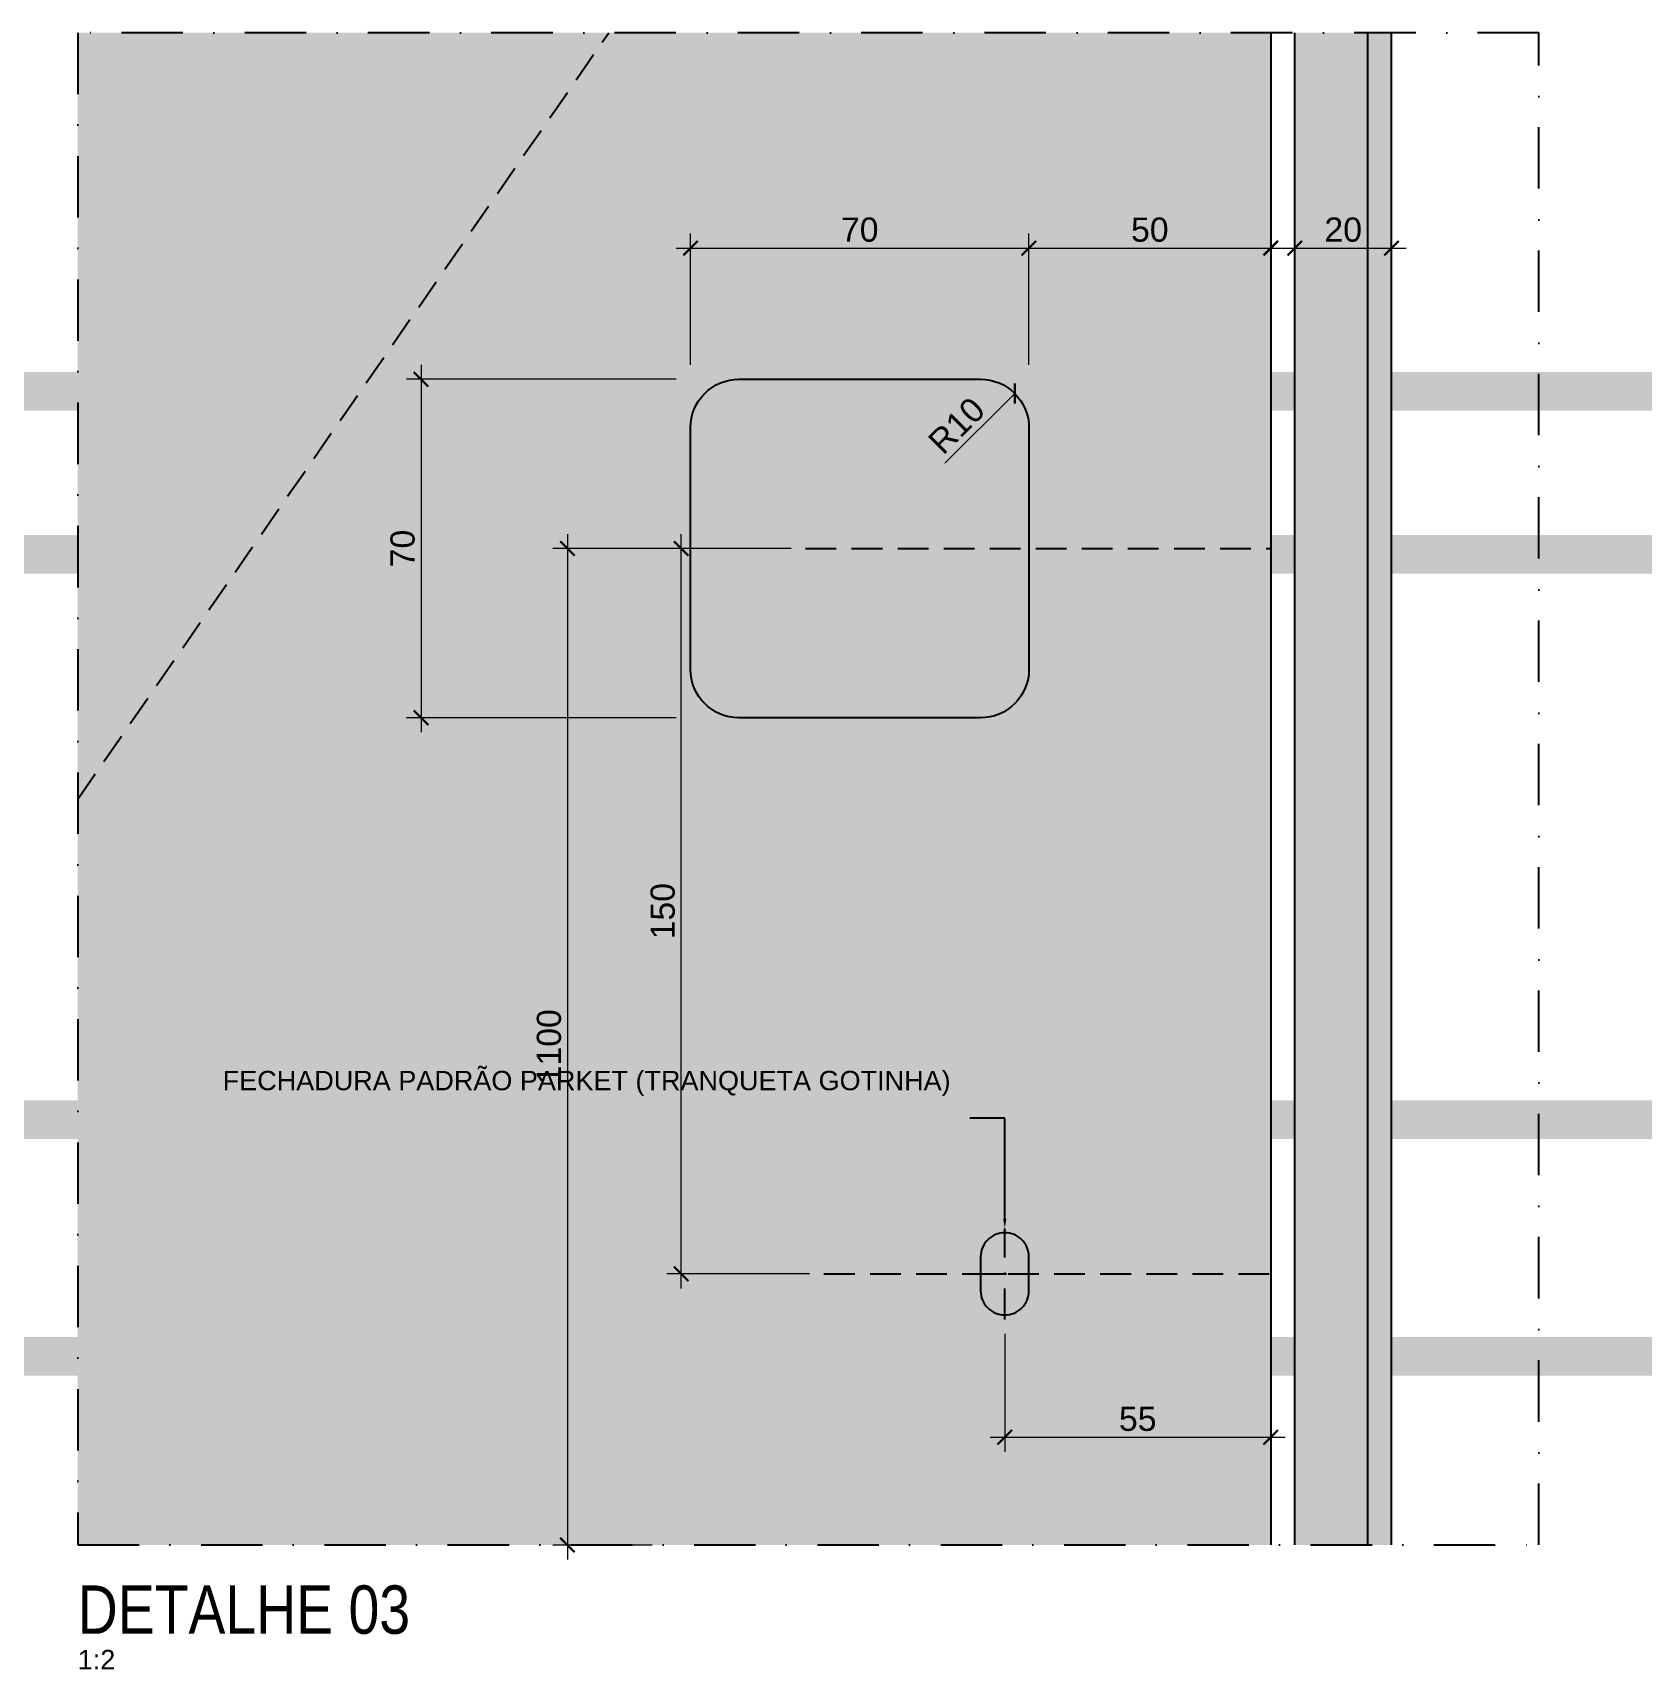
# Model space of a CAD drawing. Header units: millimetres. Extents: x -63251 to 507826, y 5339 to 217512.
# Drawn here: x 68694.1 to 69027.2, y 103603.4 to 103941.9 of the extents above; entities that cross this region are included whole.
import ezdxf
from ezdxf import colors
from ezdxf.entities.mleader import LeaderData, LeaderLine
from ezdxf.math import Vec2, Vec3

# ---------------------------------------------------------------- set-up
doc = ezdxf.new("R2010")
doc.units = ezdxf.units.MM
doc.header["$PDMODE"] = 3
doc.linetypes.add('TRAÇO 1-1', pattern=[9.525, 6.35, -3.175])
doc.linetypes.add('TRAÇO E PONTO 1-1', pattern=[25.4, 12.7, -6.35, 0, -6.35])
doc.layers.add('ARQ-COTA', color=12, linetype='Continuous', lineweight=9)
for name, color, linetype in [('COTAS', 9, 'Continuous'), ('FERRAGEM', 3, 'Continuous'), ('HACHURA', 21, 'Continuous'), ('LAYOUT', 4, 'Continuous'), ('MARCENARIA', 4, 'Continuous'), ('MARCENARIA . M', 4, 'Continuous'), ('PAREDE', 94, 'Continuous'), ('PROJEÇÃO', 8, 'Continuous'), ('TEXTO', 105, 'Continuous'), ('TEXTO TRAÇO PONTO', 105, 'TRAÇO E PONTO 1-1')]:
    doc.layers.add(name, color=color, linetype=linetype)
doc.styles.add('1-1', font='arial.ttf', dxfattribs={"height": 0.2})
doc.styles.add('PADRÃO', font='arial.ttf')
doc.styles.add('TITULO', font='swissck.ttf')
doc.dimstyles.new('1-2', dxfattribs={"dimscale": 2, "dimtxt": 2.5, "dimasz": 1.5, "dimexe": 1.5, "dimexo": 1.5, "dimtad": 1, "dimtxsty": 'PADRÃO', "dimblk": 'ARCHTICK', "dimcen": 2.5, "dimdle": 1.5, "dimclrd": 9, "dimclre": 9, "dimclrt": 6, "dimadec": 0, "dimazin": 0, "dimtfac": 1, "dimtmove": 0, "dimatfit": 3, "dimfxl": 1.25, "dimlwd": -1, "dimlwe": -1, "dimarcsym": 0})

# ---------------------------------------------------------------- blocks, each defined once
blk = doc.blocks.new('_ArchTick')
at = {"color": 0, "linetype": 'ByBlock', "const_width": 0.15}
blk.add_lwpolyline([(-0.5, -0.5), (0.5, 0.5)], dxfattribs=at)
blk = doc.blocks.new('*D1553')
at = {"layer": 'ARQ-COTA', "color": 9, "transparency": 16777216}
for p, q in [((68830.12, 103873.2), (68830.12, 103900.32)), ((68900.12, 103873.2), (68900.12, 103900.32)), ((68827.12, 103897.32), (68903.12, 103897.32))]:
    blk.add_line(p, q, dxfattribs=at)
at = {"layer": 'Defpoints', "color": 0, "transparency": 16777216}
for p in [(68900.12, 103897.32), (68830.12, 103870.2), (68900.12, 103870.2)]:
    blk.add_point(p, dxfattribs=at)
at = {"layer": 'ARQ-COTA', "color": 9, "transparency": 16777216, "xscale": 3, "yscale": 3, "zscale": 3, "rotation": 180}
blk.add_blockref('_ArchTick', (68830.12, 103897.32), dxfattribs=at)
at = {"layer": 'ARQ-COTA', "color": 9, "transparency": 16777216, "xscale": 3, "yscale": 3, "zscale": 3}
blk.add_blockref('_ArchTick', (68900.12, 103897.32), dxfattribs=at)
at = {"layer": 'ARQ-COTA', "color": 6, "transparency": 16777216, "insert": (68865.12, 103901.12), "char_height": 5, "attachment_point": 5, "style": 'PADRÃO'}
blk.add_mtext('70', dxfattribs=at)
blk = doc.blocks.new('*D1554')
at = {"layer": 'ARQ-COTA', "color": 9, "transparency": 16777216}
for p, q in [((68774.39, 103873.2), (68774.39, 103797.2)), ((68827.12, 103870.2), (68771.39, 103870.2)), ((68827.12, 103800.2), (68771.39, 103800.2))]:
    blk.add_line(p, q, dxfattribs=at)
at = {"layer": 'Defpoints', "color": 0, "transparency": 16777216}
for p in [(68830.12, 103870.2), (68774.39, 103800.2), (68830.12, 103800.2)]:
    blk.add_point(p, dxfattribs=at)
at = {"layer": 'ARQ-COTA', "color": 9, "transparency": 16777216, "xscale": 3, "yscale": 3, "zscale": 3}
for p, rotation in [((68774.39, 103870.2), 90), ((68774.39, 103800.2), 270)]:
    blk.add_blockref('_ArchTick', p, dxfattribs=dict(at, rotation=rotation))
at = {"layer": 'ARQ-COTA', "color": 6, "transparency": 16777216, "insert": (68770.59, 103835.2), "char_height": 5, "attachment_point": 5, "rotation": 90, "style": 'PADRÃO'}
blk.add_mtext('70', dxfattribs=at)
blk = doc.blocks.new('*D1555')
at = {"layer": 'ARQ-COTA', "color": 9, "transparency": 16777216}
for p, q in [((68900.12, 103873.2), (68900.12, 103900.32)), ((68950.12, 103871.22), (68950.12, 103900.32)), ((68897.12, 103897.32), (68953.12, 103897.32))]:
    blk.add_line(p, q, dxfattribs=at)
at = {"layer": 'Defpoints', "color": 0, "transparency": 16777216}
for p in [(68950.12, 103897.32), (68900.12, 103870.2), (68950.12, 103868.22)]:
    blk.add_point(p, dxfattribs=at)
at = {"layer": 'ARQ-COTA', "color": 9, "transparency": 16777216, "xscale": 3, "yscale": 3, "zscale": 3, "rotation": 180}
blk.add_blockref('_ArchTick', (68900.12, 103897.32), dxfattribs=at)
at = {"layer": 'ARQ-COTA', "color": 9, "transparency": 16777216, "xscale": 3, "yscale": 3, "zscale": 3}
blk.add_blockref('_ArchTick', (68950.12, 103897.32), dxfattribs=at)
at = {"layer": 'ARQ-COTA', "color": 6, "transparency": 16777216, "insert": (68925.12, 103901.12), "char_height": 5, "attachment_point": 5, "style": 'PADRÃO'}
blk.add_mtext('50', dxfattribs=at)
blk = doc.blocks.new('*D1556')
at = {"layer": 'ARQ-COTA', "color": 9, "transparency": 16777216}
blk.add_line((68882.74, 103852.82), (68897.19, 103867.27), dxfattribs=at)
at = {"layer": 'Defpoints', "color": 0, "transparency": 16777216}
for p in [(68897.19, 103867.27), (68890.12, 103860.2)]:
    blk.add_point(p, dxfattribs=at)
at = {"layer": 'ARQ-COTA', "color": 9, "transparency": 16777216, "xscale": 3, "yscale": 3, "zscale": 3, "rotation": 44.99999999899777}
blk.add_blockref('_ArchTick', (68897.19, 103867.27), dxfattribs=at)
at = {"layer": 'ARQ-COTA', "color": 6, "transparency": 16777216, "insert": (68885.16, 103860.61), "char_height": 5, "attachment_point": 5, "rotation": 45, "style": 'PADRÃO'}
blk.add_mtext('R10', dxfattribs=at)
blk = doc.blocks.new('*D1557')
at = {"layer": 'ARQ-COTA', "color": 9, "transparency": 16777216}
for p, q in [((68955.12, 103871.22), (68955.12, 103900.32)), ((68975.12, 103876.9), (68975.12, 103900.32)), ((68952.12, 103897.32), (68978.12, 103897.32))]:
    blk.add_line(p, q, dxfattribs=at)
at = {"layer": 'Defpoints', "color": 0, "transparency": 16777216}
for p in [(68975.12, 103897.32), (68975.12, 103873.9), (68955.12, 103868.22)]:
    blk.add_point(p, dxfattribs=at)
at = {"layer": 'ARQ-COTA', "color": 9, "transparency": 16777216, "xscale": 3, "yscale": 3, "zscale": 3, "rotation": 180}
blk.add_blockref('_ArchTick', (68955.12, 103897.32), dxfattribs=at)
at = {"layer": 'ARQ-COTA', "color": 9, "transparency": 16777216, "xscale": 3, "yscale": 3, "zscale": 3}
blk.add_blockref('_ArchTick', (68975.12, 103897.32), dxfattribs=at)
at = {"layer": 'ARQ-COTA', "color": 6, "transparency": 16777216, "insert": (68965.12, 103901.12), "char_height": 5, "attachment_point": 5, "style": 'PADRÃO'}
blk.add_mtext('20', dxfattribs=at)
blk = doc.blocks.new('*D1558')
at = {"layer": 'ARQ-COTA', "color": 9, "transparency": 16777216}
for p, q in [((68895.12, 103672.79), (68895.12, 103648.4)), ((68950.12, 103653.79), (68950.12, 103648.4)), ((68892.12, 103651.4), (68953.12, 103651.4))]:
    blk.add_line(p, q, dxfattribs=at)
at = {"layer": 'Defpoints', "color": 0, "transparency": 16777216}
for p in [(68895.12, 103675.79), (68950.12, 103656.79), (68950.12, 103651.4)]:
    blk.add_point(p, dxfattribs=at)
at = {"layer": 'ARQ-COTA', "color": 9, "transparency": 16777216, "xscale": 3, "yscale": 3, "zscale": 3, "rotation": 180}
blk.add_blockref('_ArchTick', (68895.12, 103651.4), dxfattribs=at)
at = {"layer": 'ARQ-COTA', "color": 9, "transparency": 16777216, "xscale": 3, "yscale": 3, "zscale": 3}
blk.add_blockref('_ArchTick', (68950.12, 103651.4), dxfattribs=at)
at = {"layer": 'ARQ-COTA', "color": 6, "transparency": 16777216, "insert": (68922.62, 103655.19), "char_height": 5, "attachment_point": 5, "style": 'PADRÃO'}
blk.add_mtext('55', dxfattribs=at)
blk = doc.blocks.new('*D1559')
at = {"layer": 'ARQ-COTA', "color": 9, "transparency": 16777216}
for p, q in [((68828.2, 103682.2), (68828.2, 103838.2)), ((68850.92, 103835.2), (68825.2, 103835.2)), ((68854.73, 103685.2), (68825.2, 103685.2))]:
    blk.add_line(p, q, dxfattribs=at)
at = {"layer": 'Defpoints', "color": 0, "transparency": 16777216}
for p in [(68828.2, 103835.2), (68853.92, 103835.2), (68857.73, 103685.2)]:
    blk.add_point(p, dxfattribs=at)
at = {"layer": 'ARQ-COTA', "color": 9, "transparency": 16777216, "xscale": 3, "yscale": 3, "zscale": 3}
for p, rotation in [((68828.2, 103835.2), 90), ((68828.2, 103685.2), 270)]:
    blk.add_blockref('_ArchTick', p, dxfattribs=dict(at, rotation=rotation))
at = {"layer": 'ARQ-COTA', "color": 6, "transparency": 16777216, "insert": (68824.39, 103760.2), "char_height": 5, "attachment_point": 5, "rotation": 90, "style": 'PADRÃO'}
blk.add_mtext('150', dxfattribs=at)
blk = doc.blocks.new('*D1560')
at = {"layer": 'ARQ-COTA', "color": 9, "transparency": 16777216}
for p, q in [((68804.66, 103838.2), (68804.66, 103626.12)), ((68850.92, 103835.2), (68801.66, 103835.2)), ((68822.19, 103629.12), (68801.66, 103629.12))]:
    blk.add_line(p, q, dxfattribs=at)
at = {"layer": 'Defpoints', "color": 0, "transparency": 16777216}
for p in [(68853.92, 103835.2), (68804.66, 103629.12), (68825.19, 103629.12)]:
    blk.add_point(p, dxfattribs=at)
at = {"layer": 'ARQ-COTA', "color": 9, "transparency": 16777216, "xscale": 3, "yscale": 3, "zscale": 3}
for p, rotation in [((68804.66, 103835.2), 90), ((68804.66, 103629.12), 270)]:
    blk.add_blockref('_ArchTick', p, dxfattribs=dict(at, rotation=rotation))
at = {"layer": 'ARQ-COTA', "color": 6, "transparency": 16777216, "insert": (68800.86, 103732.16), "char_height": 5, "attachment_point": 5, "rotation": 90, "style": 'PADRÃO'}
blk.add_mtext('1100', dxfattribs=at)

msp = doc.modelspace()

# ---------------------------------------------------------------- linework, layer by layer
at = {"layer": 'FERRAGEM'}
msp.add_lwpolyline([(68895.12, 103676.696), (68895.12, 103676.696, 0.4142136), (68900.12, 103681.696), (68900.12, 103688.696, 0.4142136), (68895.12, 103693.696), (68895.12, 103693.696, 0.4142136), (68890.12, 103688.696), (68890.12, 103681.696, 0.4142136)], format="xyb", close=True, dxfattribs=at)
at = {"layer": 'LAYOUT', "color": 10, "linetype": 'TRAÇO E PONTO 1-1', "ltscale": 0.5}
for p, q in [((68895.12, 103675.787), (68895.12, 103694.605)), ((68889.152, 103685.196), (68901.087, 103685.196))]:
    msp.add_line(p, q, dxfattribs=at)
at = {"layer": 'PAREDE', "color": 10, "linetype": 'TRAÇO 1-1'}
msp.add_line((68857.729, 103685.196), (68950.119, 103685.196), dxfattribs=at)

# ---------------------------------------------------------------- texts
at = {"layer": 'TEXTO', "color": 1, "insert": (68703.382, 103610.623), "char_height": 10, "width": 220.061, "attachment_point": 7, "style": 'TITULO'}
msp.add_mtext('DETALHE 03', dxfattribs=at)
at = {"layer": 'TEXTO', "insert": (68703.382, 103607.423), "char_height": 4, "width": 48, "attachment_point": 1, "style": 'PADRÃO'}
msp.add_mtext('1:2', dxfattribs=at)

# ---------------------------------------------------------------- dimensions: what is measured, and where the dimension line sits
at = {"layer": 'ARQ-COTA'}
dim = msp.add_linear_dim(base=(68950.119, 103651.398), p1=(68895.12, 103675.787), p2=(68950.119, 103656.786), dimstyle='1-2', dxfattribs=at)
dim.commit()
dim.dimension.update_dxf_attribs({"geometry": '*D1558', "text_midpoint": (68922.619, 103655.191)})

# ---------------------------------------------------------------- leaders
at = {"layer": 'COTAS', "ltscale": 0.4}
ml = msp.add_multileader_mtext('Standard', dxfattribs=at)
ml.set_content('PUXADOR CAVA', color=105, style='1-1')
ml.set_leader_properties(color=256, linetype='ByLayer', lineweight=-1)
ml.build(insert=Vec2(0, 0))
ml.multileader.update_dxf_attribs({"text_left_attachment_type": 2, "text_right_attachment_type": 2, "dogleg_length": 0.36, "arrow_head_size": 2, "scale": 20})
ctx = ml.context
ctx.base_point, ctx.scale, ctx.arrow_head_size, ctx.landing_gap_size, ctx.plane_origin = Vec3(68137.599, 103926.353), 20, 2, 4, Vec3(68255.696, 103897.667)
ctx.left_attachment, ctx.right_attachment = 2, 2
notes = []
notes.append((ctx, [(0, (1, 1, 0), (68196.78, 103926.353), (-1, 0), 7.2, [(0, [(68196.765, 103897.272)], 0, [])])]))
ctx.mtext.insert, ctx.mtext.width, ctx.mtext.flow_direction = Vec3(68141.599, 103928.422), 80.51012, 5
ml = msp.add_multileader_mtext('Standard', dxfattribs=at)
ml.set_content('BIT 5x5mm', color=105, style='1-1')
ml.set_leader_properties(color=256, linetype='ByLayer', lineweight=-1)
ml.build(insert=Vec2(0, 0))
ml.multileader.update_dxf_attribs({"text_left_attachment_type": 2, "text_right_attachment_type": 2, "dogleg_length": 0.36, "arrow_head_size": 2, "scale": 20})
ctx = ml.context
ctx.base_point, ctx.scale, ctx.arrow_head_size, ctx.landing_gap_size, ctx.plane_origin = Vec3(68043.874, 103905.31), 20, 2, 4, Vec3(68148.644, 103896.727)
ctx.left_attachment, ctx.right_attachment = 2, 2
notes.append((ctx, [(0, (1, 1, 0), (68089.728, 103905.31), (-1, 0), 10.059, [(0, [(68089.713, 103892.275)], 0, [])])]))
ctx.mtext.insert, ctx.mtext.width, ctx.mtext.flow_direction = Vec3(68047.874, 103907.344), 80.51012, 5
ml = msp.add_multileader_mtext('Standard', dxfattribs=at)
ml.set_content('BIT 5x5mm', color=105, style='1-1')
ml.set_leader_properties(color=256, linetype='ByLayer', lineweight=-1)
ml.build(insert=Vec2(0, 0))
ml.multileader.update_dxf_attribs({"text_left_attachment_type": 2, "text_right_attachment_type": 2, "dogleg_length": 0.36, "arrow_head_size": 2, "scale": 20})
ctx = ml.context
ctx.base_point, ctx.scale, ctx.arrow_head_size, ctx.landing_gap_size, ctx.plane_origin = Vec3(68534.182, 103905.31), 20, 2, 4, Vec3(68638.953, 103896.727)
ctx.left_attachment, ctx.right_attachment = 2, 2
notes.append((ctx, [(0, (1, 1, 0), (68580.036, 103905.31), (-1, 0), 10.059, [(0, [(68580.021, 103892.275)], 0, [])])]))
ctx.mtext.insert, ctx.mtext.width, ctx.mtext.flow_direction = Vec3(68538.182, 103907.344), 80.51012, 5
ml = msp.add_multileader_mtext('Standard', dxfattribs=at)
ml.set_content('{\\fArial|b1|i0|c0|p34;REFORÇO NO VÃO DA PORTA PARA INSTALAÇÃO DE CORTA LUZ}', color=105, style='1-1')
ml.set_leader_properties(color=256, linetype='ByLayer', lineweight=-1)
ml.build(insert=Vec2(0, 0))
ml.multileader.update_dxf_attribs({"text_left_attachment_type": 2, "text_right_attachment_type": 2, "dogleg_length": 0.36, "arrow_head_size": 2, "scale": 20})
ctx = ml.context
ctx.base_point, ctx.scale, ctx.arrow_head_size, ctx.landing_gap_size, ctx.plane_origin = Vec3(69147.417, 103862.912), 20, 2, 4, Vec3(69157.705, 103840.678)
ctx.left_attachment, ctx.right_attachment, ctx.text_align_type = 2, 2, 1
notes.append((ctx, [(1, (1, 1, 0), (69261.842, 103862.912), (-1, 0), 7.2, [(1, [(69261.842, 103787.113)], 0, [])])]))
ctx.mtext.insert, ctx.mtext.width, ctx.mtext.alignment, ctx.mtext.flow_direction = Vec3(69201.029, 103869.734), 101.4372, 2, 5
ctx.mtext.has_bg_fill, ctx.mtext.bg_color, ctx.mtext.bg_scale_factor, ctx.mtext.bg_transparency, ctx.mtext.use_window_bg_color = 1, -1023563609, 1.5, 0, 0
ml = msp.add_multileader_mtext('Standard', dxfattribs=at)
ml.set_content('\\pxt3;{\\C10;FECHADURA PADRÃO PARKET (TRANQUETA GOTINHA)}', color=105, style='1-1')
ml.set_leader_properties(color=256, linetype='ByLayer', lineweight=-1)
ml.build(insert=Vec2(0, 0))
ml.multileader.update_dxf_attribs({"text_left_attachment_type": 2, "text_right_attachment_type": 2, "dogleg_length": 0.36, "arrow_head_size": 2, "scale": 20})
ctx = ml.context
ctx.base_point, ctx.scale, ctx.arrow_head_size, ctx.landing_gap_size, ctx.plane_origin = Vec3(68820.111, 103717.41), 20, 2, 4, Vec3(68919.036, 103735.748)
ctx.left_attachment, ctx.right_attachment, ctx.text_align_type = 2, 2, 2
notes.append((ctx, [(0, (1, 1, 0), (68895.12, 103717.41), (-1, 0), 7.2, [(0, [(68895.12, 103694.605)], 0, [])])]))
ctx.mtext.insert, ctx.mtext.width, ctx.mtext.alignment, ctx.mtext.flow_direction = Vec3(68883.92, 103727.173), 65.78421, 3, 5
ml = msp.add_multileader_mtext('Standard', dxfattribs=at)
ml.set_content('Bit 5 x 5 mm ', color=105, style='1-1')
ml.set_leader_properties(color=256, linetype='ByLayer', lineweight=-1)
ml.build(insert=Vec2(0, 0))
ml.multileader.update_dxf_attribs({"text_left_attachment_type": 2, "text_right_attachment_type": 2, "dogleg_length": 0.36, "arrow_head_size": 2, "scale": 20})
ctx = ml.context
ctx.base_point, ctx.scale, ctx.arrow_head_size, ctx.landing_gap_size, ctx.plane_origin = Vec3(68587.541, 103670.253), 20, 2, 4, Vec3(68521.425, 103699.003)
ctx.left_attachment, ctx.right_attachment = 2, 2
notes.append((ctx, [(0, (1, 1, 0), (68580.341, 103670.253), (1, 0), 7.2, [(0, [(68580.356, 103699.398)], 0, [])])]))
ctx.mtext.insert, ctx.mtext.width, ctx.mtext.flow_direction = Vec3(68591.541, 103672.287), 80.51012, 5
for ctx, leaders in notes:
    for number, flags, end, landing, length, lines in leaders:
        leader = LeaderData()
        leader.index, (leader.has_last_leader_line, leader.has_dogleg_vector, leader.attachment_direction) = number, flags
        leader.last_leader_point, leader.dogleg_vector, leader.dogleg_length = Vec3(end), Vec3(landing), length
        for number, points, colour, breaks in lines:
            line = LeaderLine()
            line.index, line.vertices, line.color, line.breaks = number, Vec3.list(points), colors.encode_raw_color(colour), breaks
            leader.lines.append(line)
        ctx.leaders.append(leader)

# ---------------------------------------------------------------- next in the draw order: hatches: boundary and pattern name
at = {"layer": 'HACHURA', "true_color": 0xba9673}
h = msp.add_hatch(color=33, dxfattribs=at)
h.dxf.hatch_style = 1
h.paths.add_polyline_path([(68703.382, 103629.123), (68950.119, 103629.123), (68950.119, 103941.869), (68703.382, 103941.869)])
h = msp.add_hatch(color=33, dxfattribs=at)
h.dxf.hatch_style = 1
h.paths.add_polyline_path([(68955.119, 103629.123), (68975.119, 103629.123), (68975.119, 103941.869), (68955.119, 103941.869)])

# ---------------------------------------------------------------- next in the draw order: linework, layer by layer
at = {"layer": 'MARCENARIA'}
for points in [[(68955.119, 103629.123), (68955.119, 103941.869)], [(68970.119, 103941.869), (68970.119, 103629.123)]]:
    msp.add_lwpolyline(points, dxfattribs=at)
at = {"layer": 'MARCENARIA . M'}
msp.add_lwpolyline([(68950.119, 103941.869), (68950.119, 103629.123)], dxfattribs=at)
at = {"layer": 'PAREDE'}
msp.add_line((68975.119, 103629.123), (68975.119, 103941.869), dxfattribs=at)
at = {"layer": 'PAREDE', "color": 10, "linetype": 'TRAÇO 1-1'}
msp.add_line((68853.924, 103835.196), (68950.119, 103835.196), dxfattribs=at)
at = {"layer": 'PROJEÇÃO', "color": 21, "linetype": 'TRAÇO 1-1'}
msp.add_lwpolyline([(68703.382, 103783.36), (68813.211, 103941.869)], dxfattribs=at)
at = {"layer": 'TEXTO TRAÇO PONTO'}
msp.add_lwpolyline([(69005.61, 103629.123), (69005.61, 103941.869), (68703.382, 103941.869), (68703.382, 103629.123)], close=True, dxfattribs=at)

# ---------------------------------------------------------------- next in the draw order: dimensions: what is measured, and where the dimension line sits
at = {"layer": 'ARQ-COTA'}
for base, p1, p2, picture, middle in [((68900.119, 103897.322), (68830.119, 103870.196), (68900.119, 103870.196), '*D1553', (68865.119, 103901.125)), ((68950.119, 103897.322), (68900.119, 103870.196), (68950.119, 103868.222), '*D1555', (68925.119, 103901.125)), ((68975.119, 103897.322), (68955.119, 103868.222), (68975.119, 103873.9), '*D1557', (68965.119, 103901.125))]:
    dim = msp.add_linear_dim(base=base, p1=p1, p2=p2, dimstyle='1-2', dxfattribs=at)
    dim.commit()
    dim.dimension.update_dxf_attribs({"geometry": picture, "text_midpoint": middle})
dim = msp.add_linear_dim(base=(68774.391, 103800.196), p1=(68830.119, 103870.196), p2=(68830.119, 103800.196), angle=90, dimstyle='1-2', dxfattribs=at)
dim.commit()
dim.dimension.update_dxf_attribs({"geometry": '*D1554', "text_midpoint": (68770.588, 103835.196)})
dim = msp.add_radius_dim(center=(68890.119, 103860.196), mpoint=(68897.191, 103867.267), dimstyle='1-2', dxfattribs=at)
dim.commit()
dim.dimension.update_dxf_attribs({"geometry": '*D1556', "text_midpoint": (68887.846, 103857.922), "dimtype": 164})
for base, p1, p2, text, picture, middle in [((68804.664, 103629.123), (68853.924, 103835.196), (68825.191, 103629.123), '1100', '*D1560', (68800.861, 103732.159)), ((68828.197, 103835.196), (68857.729, 103685.196), (68853.924, 103835.196), '150', '*D1559', (68824.394, 103760.196))]:
    dim = msp.add_linear_dim(base=base, p1=p1, p2=p2, angle=90, text=text, dimstyle='1-2', dxfattribs=at)
    dim.commit()
    dim.dimension.update_dxf_attribs({"geometry": picture, "text_midpoint": middle})

# ---------------------------------------------------------------- next in the draw order: leaders
at = {"layer": 'COTAS', "ltscale": 0.4}
ml = msp.add_multileader_mtext('Standard', dxfattribs=at)
ml.set_content('PIVÔ LATERAL CIR-16 ECLISSE', color=105, style='1-1')
ml.set_leader_properties(color=256, linetype='ByLayer', lineweight=-1)
ml.build(insert=Vec2(0, 0))
ml.multileader.update_dxf_attribs({"text_left_attachment_type": 2, "text_right_attachment_type": 2, "dogleg_length": 0.36, "arrow_head_size": 2, "scale": 20})
ctx = ml.context
ctx.base_point, ctx.scale, ctx.arrow_head_size, ctx.landing_gap_size, ctx.plane_origin = Vec3(68413.674, 103795.589), 20, 2, 4, Vec3(68546.107, 103855.923)
ctx.left_attachment, ctx.right_attachment = 2, 2
notes = []
notes.append((ctx, [(0, (1, 1, 0), (68487.191, 103795.589), (-1, 0), 7.2, [(0, [(68487.175, 103865.309)], 0, [])])]))
ctx.mtext.insert, ctx.mtext.width, ctx.mtext.flow_direction = Vec3(68417.674, 103801.496), 80.51012, 5
ml = msp.add_multileader_mtext('Standard', dxfattribs=at)
ml.set_content('ACABAMENTO EM {\\fArial|b1|i0|c0|p34;LÂMINAS NATURAIS DE CARVALHO EUROPEU}', color=105, style='1-1')
ml.set_leader_properties(color=256, linetype='ByLayer', lineweight=-1)
ml.build(insert=Vec2(0, 0))
ml.multileader.update_dxf_attribs({"text_left_attachment_type": 2, "text_right_attachment_type": 2, "dogleg_length": 0.36, "arrow_head_size": 2, "scale": 20})
ctx = ml.context
ctx.base_point, ctx.scale, ctx.arrow_head_size, ctx.landing_gap_size, ctx.plane_origin = Vec3(68169.018, 103795.196), 20, 2, 4, Vec3(68220.75, 103824.935)
ctx.left_attachment, ctx.right_attachment = 2, 2
notes.append((ctx, [(1, (1, 1, 0), (68161.818, 103795.196), (1, 0), 7.2, [(0, [(68161.818, 103847.287)], 0, [])])]))
ctx.mtext.insert, ctx.mtext.width, ctx.mtext.flow_direction = Vec3(68173.018, 103801.116), 104.28206, 5
for ctx, leaders in notes:
    for number, flags, end, landing, length, lines in leaders:
        leader = LeaderData()
        leader.index, (leader.has_last_leader_line, leader.has_dogleg_vector, leader.attachment_direction) = number, flags
        leader.last_leader_point, leader.dogleg_vector, leader.dogleg_length = Vec3(end), Vec3(landing), length
        for number, points, colour, breaks in lines:
            line = LeaderLine()
            line.index, line.vertices, line.color, line.breaks = number, Vec3.list(points), colors.encode_raw_color(colour), breaks
            leader.lines.append(line)
        ctx.leaders.append(leader)

# ---------------------------------------------------------------- next in the draw order: leaders
ml = msp.add_multileader_mtext('Standard', dxfattribs=at)
ml.set_content('{\\fArial|b1|i0|c0|p34;GAXETA COM COR CARVALHO EUROPEU}', color=105, style='1-1')
ml.set_leader_properties(color=256, linetype='ByLayer', lineweight=-1)
ml.build(insert=Vec2(0, 0))
ml.multileader.update_dxf_attribs({"text_left_attachment_type": 2, "text_right_attachment_type": 2, "dogleg_length": 0.36, "arrow_head_size": 2, "scale": 20})
ctx = ml.context
ctx.base_point, ctx.scale, ctx.arrow_head_size, ctx.landing_gap_size, ctx.plane_origin = Vec3(68576.313, 103827.191), 20, 2, 4, Vec3(68502.996, 103914.852)
ctx.left_attachment, ctx.right_attachment, ctx.text_align_type = 2, 2, 1
notes = []
notes.append((ctx, [(0, (1, 1, 0), (68569.113, 103827.191), (1, 0), 7.2, [(0, [(68558.016, 103861.287)], 0, [])])]))
ctx.mtext.insert, ctx.mtext.width, ctx.mtext.alignment, ctx.mtext.flow_direction = Vec3(68602.886, 103835.995), 49.71295, 2, 5
ctx.mtext.has_bg_fill, ctx.mtext.bg_color, ctx.mtext.bg_scale_factor, ctx.mtext.bg_transparency, ctx.mtext.use_window_bg_color = 1, -1023563609, 1.5, 0, 0
ml = msp.add_multileader_mtext('Standard', dxfattribs=at)
ml.set_content('{\\fArial|b1|i0|c0|p34;ENCHIMENTO DE OBRA DRYWALL}', color=105, style='1-1')
ml.set_leader_properties(color=256, linetype='ByLayer', lineweight=-1)
ml.build(insert=Vec2(0, 0))
ml.multileader.update_dxf_attribs({"text_left_attachment_type": 2, "text_right_attachment_type": 2, "dogleg_length": 0.36, "arrow_head_size": 2, "scale": 20})
ctx = ml.context
ctx.base_point, ctx.scale, ctx.arrow_head_size, ctx.landing_gap_size, ctx.plane_origin = Vec3(68609.503, 103710.336), 20, 2, 4, Vec3(68539.598, 103713.278)
ctx.left_attachment, ctx.right_attachment, ctx.text_align_type = 2, 2, 1
notes.append((ctx, [(0, (1, 1, 0), (68602.303, 103710.336), (1, 0), 7.2, [(0, [(68594.618, 103730.501)], 0, [])])]))
ctx.mtext.insert, ctx.mtext.width, ctx.mtext.alignment, ctx.mtext.flow_direction = Vec3(68631.97, 103719.071), 42.89084, 2, 5
ctx.mtext.has_bg_fill, ctx.mtext.bg_color, ctx.mtext.bg_scale_factor, ctx.mtext.bg_transparency, ctx.mtext.use_window_bg_color = 1, -1023563609, 1.5, 0, 0
for ctx, leaders in notes:
    for number, flags, end, landing, length, lines in leaders:
        leader = LeaderData()
        leader.index, (leader.has_last_leader_line, leader.has_dogleg_vector, leader.attachment_direction) = number, flags
        leader.last_leader_point, leader.dogleg_vector, leader.dogleg_length = Vec3(end), Vec3(landing), length
        for number, points, colour, breaks in lines:
            line = LeaderLine()
            line.index, line.vertices, line.color, line.breaks = number, Vec3.list(points), colors.encode_raw_color(colour), breaks
            leader.lines.append(line)
        ctx.leaders.append(leader)

# ---------------------------------------------------------------- next in the draw order: linework, layer by layer
at = {"layer": 'MARCENARIA . M'}
msp.add_lwpolyline([(68890.119, 103800.196), (68840.119, 103800.196, -0.4142136), (68830.119, 103810.196), (68830.119, 103860.196, -0.4142136), (68840.119, 103870.196), (68890.119, 103870.196, -0.4142136), (68900.119, 103860.196), (68900.119, 103810.196, -0.4142136)], format="xyb", close=True, dxfattribs=at)

# ---------------------------------------------------------------- next in the draw order: leaders
at = {"layer": 'COTAS', "ltscale": 0.4}
ml = msp.add_multileader_mtext('Standard', dxfattribs=at)
ml.set_content('{\\fArial|b1|i0|c0|p34;MODELO DE PERFIL PARA TRANSIÇÃO DE FORRO SOBMEDIDA (\\C10;SOB RESPONSABILIADE DA OBRA\\C105;)}', color=105, style='1-1')
ml.set_leader_properties(color=256, linetype='ByLayer', lineweight=-1)
ml.build(insert=Vec2(0, 0))
ml.multileader.update_dxf_attribs({"text_left_attachment_type": 2, "text_right_attachment_type": 2, "dogleg_length": 0.36, "arrow_head_size": 2, "scale": 20})
ctx = ml.context
ctx.base_point, ctx.scale, ctx.arrow_head_size, ctx.landing_gap_size, ctx.plane_origin = Vec3(69170.489, 103653.612), 20, 2, 4, Vec3(69097.357, 103698.909)
ctx.left_attachment, ctx.right_attachment, ctx.text_align_type = 2, 2, 1
notes = []
notes.append((ctx, [(0, (1, 1, 0), (69163.289, 103653.612), (1, 0), 7.2, [(0, [(69112.136, 103716.509)], 0, [])])]))
ctx.mtext.insert, ctx.mtext.width, ctx.mtext.alignment, ctx.mtext.flow_direction = Vec3(69208.821, 103670.128), 69.38449, 2, 5
ctx.mtext.has_bg_fill, ctx.mtext.bg_color, ctx.mtext.bg_scale_factor, ctx.mtext.bg_transparency, ctx.mtext.use_window_bg_color = 1, -1023563609, 1.5, 0, 0
for ctx, leaders in notes:
    for number, flags, end, landing, length, lines in leaders:
        leader = LeaderData()
        leader.index, (leader.has_last_leader_line, leader.has_dogleg_vector, leader.attachment_direction) = number, flags
        leader.last_leader_point, leader.dogleg_vector, leader.dogleg_length = Vec3(end), Vec3(landing), length
        for number, points, colour, breaks in lines:
            line = LeaderLine()
            line.index, line.vertices, line.color, line.breaks = number, Vec3.list(points), colors.encode_raw_color(colour), breaks
            leader.lines.append(line)
        ctx.leaders.append(leader)

doc.saveas('drawing.dxf')
